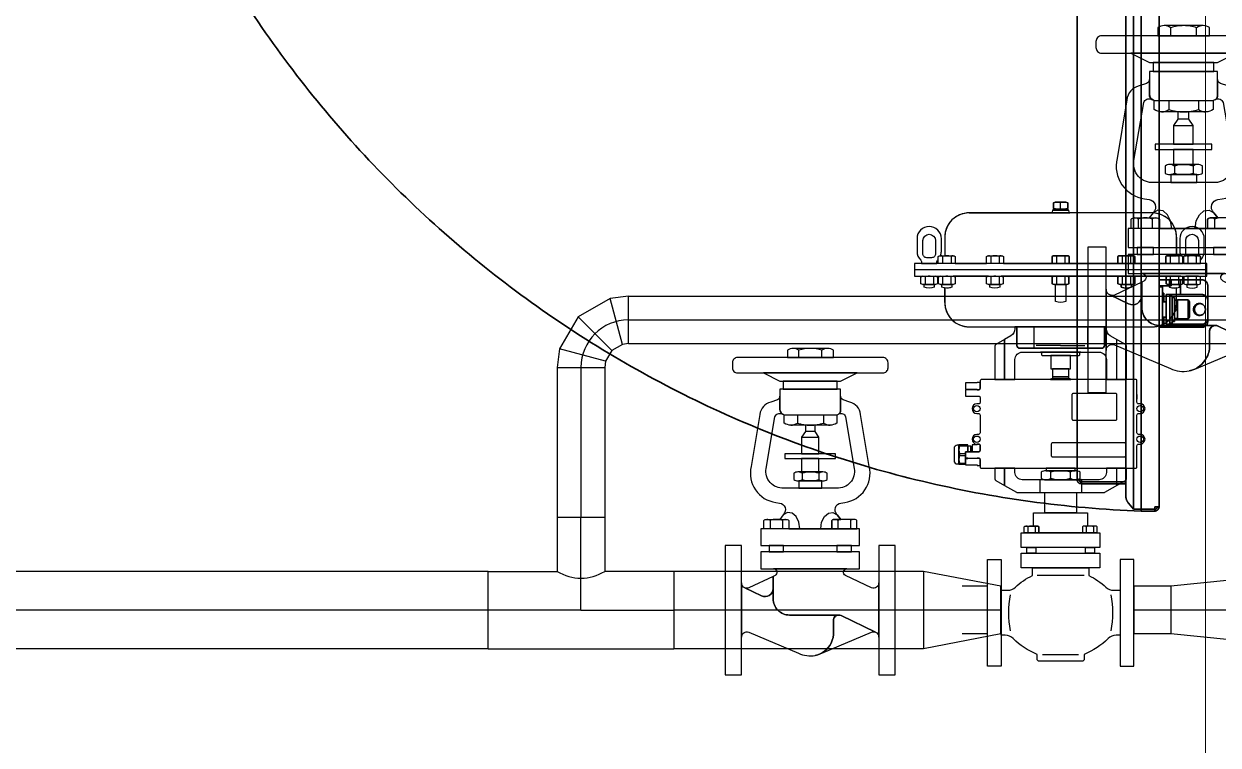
# Model space of a CAD drawing. Extents: x -681219 to -550379, y -242630 to -158199.
# Drawn here: x -581963 to -580958, y -226643 to -226037 of the extents above; entities that cross this region are included whole.
import ezdxf
from ezdxf.lldxf.tags import DXFTag

# ---------------------------------------------------------------- set-up
doc = ezdxf.new("R2010")
doc.units = 0
doc.header["$LTSCALE"] = 1000
doc.linetypes.add('P2', pattern=[23, 18, -1, 1, -1, 1, -1])
doc.layers.get('0').update_dxf_attribs({"linetype": 'CONTINUOUS'})
doc.layers.add('DOTE_油脂（黄）', color=7, linetype='CONTINUOUS')
doc.layers.add('PIPE-油脂（黄）', color=2, linetype='CONTINUOUS')
for name, color, linetype, lineweight in [('famsun', 7, 'CONTINUOUS', 0), ('双点划线', 2, 'P2', 35), ('轴网_轴线', 1, 'CENTER2', 0)]:
    doc.layers.add(name, color=color, linetype=linetype, lineweight=lineweight)
tags = doc.linetypes.add('CENTER2', pattern=[28.575, 19.05, -3.175, 3.175, -3.175]).pattern_tags.tags
tags[10:11] = [DXFTag(74, 4), DXFTag(75, 0), DXFTag(340, '0'), DXFTag(46, 0.0), DXFTag(50, 0.0), DXFTag(44, 0.0), DXFTag(45, 0.0)]
tags[8:9] = [DXFTag(74, 4), DXFTag(75, 0), DXFTag(340, '0'), DXFTag(46, 0.0), DXFTag(50, 0.0), DXFTag(44, 0.0), DXFTag(45, 0.0)]
tags[6:7] = [DXFTag(74, 4), DXFTag(75, 0), DXFTag(340, '0'), DXFTag(46, 0.0), DXFTag(50, 0.0), DXFTag(44, 0.0), DXFTag(45, 0.0)]
tags[4:5] = [DXFTag(74, 4), DXFTag(75, 0), DXFTag(340, '0'), DXFTag(46, 0.0), DXFTag(50, 0.0), DXFTag(44, 0.0), DXFTag(45, 0.0)]

# ---------------------------------------------------------------- blocks, each defined once
blk = doc.blocks.new('轴网8FA15DC97FB90233')
at = {"layer": '轴网_轴线'}
blk.add_line((25500, -1200), (25500, 23700), dxfattribs=at)
blk = doc.blocks.new('侧门')
at = {"layer": '双点划线', "ltscale": 0.05}
for p, q in [((0, 0), (0, 940.3)), ((51.6, 85.5), (53.1, 85.5)), ((51.6, 48), (51.6, 85.5)), ((55.1, 85.5), (53.1, 85.5)), ((53.1, 85.5), (53.1, 48)), ((53.1, 48), (53.1, 85.5)), ((55.1, 89), (913.1, 89)), ((55.1, 85.5), (55.1, 89)), ((913.1, 85.5), (913.1, 89)), ((915.1, 85.5), (913.1, 85.5)), ((916.6, 85.5), (915.1, 85.5)), ((915.1, 85.5), (915.1, 48)), ((915.1, 48), (915.1, 85.5)), ((916.6, 85.5), (916.6, 48)), ((53.1, 61.5), (53.1, 61.5)), ((915.1, 61.5), (915.1, 61.5)), ((35.3, 45.7), (30.1, 41.5)), ((938.1, 41.5), (30.1, 41.5)), ((30.1, 41.5), (30.1, 26)), ((926.6, 48), (41.6, 48)), ((932.9, 45.7), (938.1, 41.5)), ((938.1, 41.5), (938.1, 26)), ((28.6, 35), (30.1, 35)), ((28.6, 23.5), (28.6, 35)), ((30.1, 35), (30.1, 23.5)), ((938.1, 35), (30.1, 35)), ((938.1, 23.5), (938.1, 35)), ((939.6, 35), (938.1, 35)), ((939.6, 35), (939.6, 23.5)), ((28.6, 23.5), (30.1, 23.5)), ((30.1, 23.5), (30.1, 26)), ((30.1, 23.5), (32.1, 23.5)), ((32.1, 23.5), (32.1, 20)), ((936.1, 23.5), (936.1, 20)), ((936.1, 23.5), (938.1, 23.5)), ((938.1, 26), (938.1, 23.5)), ((939.6, 23.5), (938.1, 23.5)), ((-5, 14), (-7.8, 1.8)), ((-5, 20), (-2, 20)), ((-5, 14), (-5, 20)), ((-2, 14), (-5, 14)), ((16, 20), (-2, 20)), ((16, 14), (-2, 14)), ((16, 20), (19, 20)), ((19, 14), (16, 14)), ((23, 12.7), (18.6, 9.3)), ((19, 20), (19, 14)), ((19, 12.1), (19, 14)), ((53.5, 14), (26.7, 14)), ((936.1, 20), (32.1, 20)), ((58.6, 18.2), (54.9, 14.6)), ((61.4, 15.4), (57.8, 11.8)), ((113.7, 16), (62.8, 16)), ((71.7, 11), (76.1, 11)), ((75.1, 16), (75.1, 14.4)), ((75.1, 14.4), (87.1, 14.4)), ((76.1, 12.8), (86.1, 12.8)), ((76.1, 12.8), (76.1, 7.4)), ((76.4, 14.4), (76.4, 12.8)), ((79.7, 12.8), (81.3, 14.4)), ((82.5, 14.4), (80.9, 12.8)), ((85.7, 12.8), (85.7, 14.4)), ((86.1, 7.4), (86.1, 12.8)), ((86.1, 11), (125, 11)), ((87.1, 14.4), (87.1, 16)), ((116.2, 16), (113.7, 16)), ((116.2, 16), (149.5, 16)), ((135.1, 16), (135.1, 14.4)), ((135.1, 14.4), (147.1, 14.4)), ((136.1, 12.8), (146.1, 12.8)), ((136.1, 12.8), (136.1, 7.4)), ((136.4, 14.4), (136.4, 12.8)), ((139.7, 12.8), (141.3, 14.4)), ((142.5, 14.4), (140.9, 12.8)), ((145.7, 12.8), (145.7, 14.4)), ((146.1, 7.4), (146.1, 12.8)), ((147.1, 14.4), (147.1, 16)), ((155, 16), (149.5, 16)), ((155, 20), (155, 16)), ((745.1, 16.6), (745.1, 20)), ((745.1, 11.3), (745.1, 16.6)), ((750.1, 11.3), (745.1, 11.3)), ((745.1, 11.3), (745.1, 9.8)), ((750.1, 16.6), (750.1, 20)), ((750.1, 17), (751.1, 17)), ((750.1, 16.6), (750.1, 11.3)), ((750.1, 11.3), (750.1, 9.8)), ((751.1, 20), (751.1, 17)), ((751.1, 17), (756.1, 17)), ((756.1, 17), (780.1, 17)), ((757.3, 17), (756.5, 16.2)), ((763.6, 16.2), (756.5, 16.2)), ((756.5, 16.2), (756.5, 16)), ((763.6, 16), (756.5, 16)), ((757.6, 11), (757.6, 14)), ((757.6, 14), (762.6, 14)), ((757.6, 11), (757.6, 7.2)), ((762.6, 11), (757.6, 11)), ((758.6, 11), (758.6, 9)), ((777.6, 14), (762.6, 14)), ((777.6, 11), (762.6, 11)), ((763.6, 17), (763.6, 14)), ((776.6, 14), (776.6, 17)), ((783.7, 16.2), (776.6, 16.2)), ((783.7, 16), (776.6, 16)), ((777.6, 14), (782.6, 14)), ((782.6, 11), (777.6, 11)), ((780.1, 17), (785.1, 17)), ((781.6, 9), (781.6, 11)), ((782.6, 14), (782.6, 11)), ((782.6, 11), (782.6, 7.2)), ((783.7, 16.2), (782.9, 17)), ((783.7, 16), (783.7, 16.2)), ((785.1, 17), (785.1, 20)), ((785.1, 17), (785.1, 13.2)), ((785.1, 13.2), (785.1, 5.8)), ((-1.7, 3), (-3.5, 0)), ((-3.5, 0), (-1.7, -3)), ((1.7, 3), (-1.7, 3)), ((3.5, 0), (1.7, 3)), ((1.7, -3), (3.5, 0)), ((25.5, 9.6), (4.9, -6.3)), ((5.7, -5.6), (16.2, 5.1)), ((53.5, 10), (26.7, 10)), ((38.8, 6), (45.3, 6)), ((76.1, 7.4), (86.1, 7.4)), ((76.1, 7.4), (77.1, 6.8)), ((77.1, 6.8), (85.1, 6.8)), ((85.1, 6.8), (86.1, 7.4)), ((136.1, 7.4), (146.1, 7.4)), ((136.1, 7.4), (137.1, 6.8)), ((137.1, 6.8), (145.1, 6.8)), ((145.1, 6.8), (146.1, 7.4)), ((745.1, 9.8), (745.1, 5.8)), ((750.1, 9.8), (745.1, 9.8)), ((745.1, 5.8), (745.1, 2)), ((757.6, 2), (745.1, 2)), ((745.1, 2), (745.1, -4.8)), ((757.6, 7.2), (757.6, -16)), ((781.6, 9), (758.6, 9)), ((760.1, 9), (760.1, 7)), ((780.1, 7), (760.1, 7)), ((778.1, 4.4), (762.1, 4.4)), ((762.1, 4.4), (762.1, -4.6)), ((762.4, 7), (762.4, 4.4)), ((767.9, 4.4), (770.5, 7)), ((772.3, 7), (769.7, 4.4)), ((777.8, 4.4), (777.8, 7)), ((778.1, -4.6), (778.1, 4.4)), ((780.1, 7), (780.1, 9)), ((782.6, 7.2), (782.6, -16)), ((785.1, 2), (782.6, 2)), ((785.1, 5.8), (785.1, 2)), ((785.1, 2), (785.1, -4.8)), ((-1.7, -3), (1.7, -3)), ((745.1, -16), (745.1, -4.8)), ((778.1, -4.6), (762.1, -4.6)), ((762.1, -4.6), (763.8, -5.6)), ((776.4, -5.6), (763.8, -5.6)), ((776.4, -5.6), (778.1, -4.6)), ((785.1, -4.8), (785.1, -16)), ((762.6, -21), (750.1, -21)), ((777.6, -21), (762.6, -21)), ((780.1, -21), (777.6, -21))]:
    blk.add_line(p, q, dxfattribs=at)
for centre, radius in [((0, 0), 6.5), ((0, 0), 5.11), ((770.1, -14), 5)]:
    blk.add_circle(centre, radius, dxfattribs=at)
for centre, radius, start, end in [((0, 0), 940.3, 2.1333, 90), ((55.1, 85.5), 3.5, 90, 180), ((55.1, 85.5), 2, 90, 180), ((913.1, 85.5), 3.5, 0, 90), ((913.1, 85.5), 2, 0, 90), ((41.6, 38), 10, 90, 129.3659), ((926.6, 38), 10, 50.6341, 90), ((32.1, 23.5), 3.5, 180, 270), ((33.1, 26), 3, 180, 182.0923), ((32.1, 23.5), 2, 180, 270), ((33.1, 26), 3, 236.4427, 250.5288), ((935.1, 26), 3, 289.4712, 303.5573), ((936.1, 23.5), 2, 270, 0), ((936.1, 23.5), 3.5, 270, 0), ((935.1, 26), 3, 357.9077, 0), ((9, 12.1), 10, 315.6673, 0), ((26.7, 8), 6, 90, 127.7269), ((53.5, 16), 2, 270, 315), ((53.5, 16), 6, 270, 315), ((62.8, 14), 6, 90, 135), ((62.8, 14), 2, 90, 135), ((63.3, 15.5), 0.5, 28.2737, 90), ((71.7, 20), 9, 208.2737, 270), ((125, 20), 9, 270, 331.7263), ((133.3, 15.5), 0.5, 90, 151.7263), ((0, 0), 8, 167.0968, 315.6673), ((26.7, 8), 2, 90, 127.7269), ((31, 9.5), 0.5, 35.3765, 90), ((38.8, 15), 9, 215.3765, 270), ((45.3, 15), 9, 270, 324.6235), ((53, 9.5), 0.5, 90, 144.6235), ((770.1, -14.8), 5, 4.5886, 175.4114), ((750.1, -16), 5, 180, 270), ((762.6, -16), 5, 180, 270), ((777.6, -16), 5, 270, 0), ((780.1, -16), 5, 270, 0)]:
    blk.add_arc(centre, radius, start, end, dxfattribs=at)
blk = doc.blocks.new('BSA1L')
at = {"color": 4}
for p, q in [((54.215379, 185.599538), (54.215358, 190.866514)), ((71.09388, 185.599538), (71.09388, 190.866514)), ((53.026763, 143.408363), (53.02674, 137.399566)), ((72.282498, 143.408363), (72.282498, 137.399566)), ((56.074416, 127.074309), (68.925583, 127.074309)), ((66.099799, 131.20133), (58.900201, 131.20133)), ((56.551251, 100.49373), (56.551234, 95.87403)), ((68.758004, 100.49373), (68.758004, 95.87403)), ((32.92306, 65.872712), (32.92306, 59.762096)), ((42.120523, 65.872712), (42.120536, 59.762096)), ((82.879476, 65.872712), (82.879463, 59.762096)), ((92.07694, 65.872712), (92.07694, 59.762096))]:
    blk.add_line(p, q, dxfattribs=at)
for points in [[(45.745776, 185.569513), (79.563462, 185.599538), (79.563462, 190.911126, 0.151687), (75.321745, 192.203806), (62.654619, 192.203806), (49.987493, 192.203806, 0.151687), (45.745776, 190.911126)], [(119.73171, 181.785914, 0.414214), (115.933099, 185.584525), (9.066901, 185.584525, 0.414214), (5.26829, 181.785914), (5.26829, 178.042425, 0.414214), (9.066901, 174.243814), (62.5, 174.243814), (115.933099, 174.243814, 0.414214), (119.73171, 178.042425)], [(105.928125, 105.421149), (99.542192, 143.747083, 0.310322), (91.567632, 152.873054), (86.654278, 154.431481, -0.252716), (84.795625, 157.06318), (84.795625, 146.732148, -0.236339), (83.463376, 144.071071, -0.476894), (88.41312, 142.018735), (94.885762, 104.042078, -0.48938), (81.964371, 89.685191), (62.5, 89.685191), (43.035628, 89.685191, -0.48938), (30.114237, 104.042078), (36.58688, 142.018735, -0.476894), (41.536623, 144.071071), (42.896316, 143.580445, -0.323196), (40.204374, 147.521136), (40.204374, 157.06318, -0.252716), (38.345721, 154.431481), (33.432367, 152.873054, 0.310322), (25.457808, 143.747083), (19.071875, 105.421149, 0.440151), (37.124647, 79.035245), (39.997969, 78.598758, -0.614929), (42.823737, 70.241395), (42.582242, 70.034806), (40.105041, 66.601431), (44.424393, 66.601431, -0.151687), (46.735798, 65.897021), (46.735798, 59.737786), (62.5, 59.737786), (78.264201, 59.737786), (78.264201, 65.897021, -0.151687), (80.575606, 66.601431), (84.894959, 66.601431), (82.417757, 70.034806), (82.176262, 70.241395, -0.614929), (85.00203, 78.598758), (87.875353, 79.035245, 0.440151)], [(84.795625, 157.06318, -0.059994), (84.795625, 157.873976), (84.795625, 162.289753), (40.204374, 162.289753), (40.204374, 157.873976, -0.059994), (40.204374, 157.06318), (40.204374, 147.521136, 0.368201), (43.528159, 143.408363), (81.471841, 143.408363, 0.414214), (84.795625, 146.732148)], [(43.364269, 143.442617), (81.944969, 143.408363), (81.944969, 137.348671, -0.151687), (77.105831, 135.873925), (62.654619, 135.873925), (48.203407, 135.873925, -0.151687), (43.364269, 137.348671)], [(62.654619, 101.460877), (53.493586, 101.460877, 0.151687), (50.425919, 100.525993), (50.425919, 95.841766, 0.151687), (53.493586, 94.906883), (62.654619, 94.906883), (71.815652, 94.906883, 0.151687), (74.883319, 95.841766), (74.883319, 100.525993, 0.151687), (71.815652, 101.460877)], [(46.735798, 59.737786), (28.307798, 59.737786), (28.307798, 65.897021, -0.151687), (30.619203, 66.601431), (37.521798, 66.601431), (44.424393, 66.601431, -0.151687), (46.735798, 65.897021)], [(78.264201, 59.737786), (96.692201, 59.737786), (96.692201, 65.897021, 0.151687), (94.380796, 66.601431), (87.478201, 66.601431), (80.575606, 66.601431, 0.151687), (78.264201, 65.897021)], [(35.219606, 24.671562), (17.39309, 16.222521, -0.188965), (14.474356, 16.274468), (26.614703, 10.423555, 0.552777), (35.219606, 15.828597)], [(113.000004, 19.972092, -0.522686), (107.606909, 16.222521), (88.390312, 25.330404, -0.756375), (89.461035, 30.377576), (35.538964, 30.377576, -0.756374), (36.60969, 25.330405), (35.219606, 24.671562), (35.219606, 8.304717, 0.414214), (47.219606, -3.695283), (83.507591, -3.695283, -0.114393), (85.267565, -4.103279), (110.50267, -16.265073, -0.305418), (113.000004, -19.972092), (113.000004, 0)], [(79.507591, -7.695283, -0.414214), (83.507591, -3.695283), (47.219606, -3.695283, -0.414214), (35.219606, 8.304717), (35.219606, 15.828597, -0.552777), (26.614703, 10.423555), (14.474356, 16.274468, -0.303723), (11.999995, 19.972092), (11.999995, 0), (11.999995, -19.972092, -0.522686), (17.39309, -16.222521), (53.934214, -31.732036, 0.158217), (66.18024, -33.317683, 0.23204), (77.871512, -24.265637, 0.137413), (79.507591, -15.822343)], [(85.220748, -4.080716, 0.550659), (79.507591, -7.695283), (79.507591, -15.822343, -0.137413), (77.871512, -24.265637, -0.23204), (66.18024, -33.317683, 0.064472), (71.065785, -31.732036), (107.606909, -16.222521, -0.187358), (110.50267, -16.265073)]]:
    blk.add_lwpolyline(points, format="xyb", close=True, dxfattribs=at)
for points in [[(96.912516, 174.243814), (62.5, 174.243814), (28.087483, 174.243814), (40.204374, 168.178291), (84.795625, 168.178291)], [(82.297331, 168.178291), (42.702669, 168.178291), (42.702669, 162.289753), (62.5, 162.289753), (82.297331, 162.289753)], [(68.925583, 127.074309), (66.099799, 131.20133), (66.099799, 135.873925), (58.900201, 135.873925), (58.900201, 131.20133), (56.074416, 127.074309), (56.074416, 114.852858), (62.5, 114.852858), (68.925583, 114.852858)], [(81.056809, 114.852858), (62.5, 114.852858), (56.074416, 114.852858), (43.94319, 114.852858), (43.94319, 111.343443), (62.5, 111.343443), (69.325381, 111.343443), (81.056809, 111.343443)], [(68.925583, 111.343443), (56.074416, 111.343443), (56.074416, 101.460877), (68.925583, 101.460877)], [(71.146781, 94.906883), (54.162457, 94.906883), (54.162457, 89.685191), (62.5, 89.685191), (71.146781, 89.685191)], [(98.734061, 59.737786), (62.5, 59.737786), (26.265939, 59.737786), (26.265939, 47.364933), (98.734061, 47.364933)], [(11.999995, 0), (11.999995, 19.972092), (11.999995, 47.5), (0, 47.5), (0, 0), (0, -47.5), (11.999995, -47.5)], [(42.828178, 47.364933), (32.21537, 47.364933), (32.21537, 42.750429), (42.828178, 42.750429)], [(92.784629, 47.364933), (82.171822, 47.364933), (82.171822, 42.750429), (92.784629, 42.750429)], [(125, 47.5), (113.000004, 47.5), (113.000004, 0), (113.000004, -47.5), (125, -47.5), (125, 0)], [(98.734061, 42.750429), (62.5, 42.750429), (26.265939, 42.750429), (26.265939, 30.377576), (98.734061, 30.377576)]]:
    blk.add_lwpolyline(points, close=True, dxfattribs=at)
at = {"color": 4, "flags": 128}
blk.add_lwpolyline([(54.828787, 59.737786), (54.118687, 64.656958), (52.113078, 68.712348), (49.164135, 71.19185), (45.789677, 71.660075), (42.582242, 70.034806), (40.105041, 66.601431)], dxfattribs=at)
at = {"color": 4, "extrusion": (0, 0, -1), "flags": 128}
blk.add_lwpolyline([(-70.171213, 59.737786), (-70.881312, 64.656958), (-72.886921, 68.712348), (-75.835865, 71.19185), (-79.210322, 71.660075), (-82.417757, 70.034806), (-84.894959, 66.601431)], dxfattribs=at)
at = {"color": 4}
for centre, radius, start, end in [((49.948113, 184.727434), 7.476476, 55.197024, 89.698211), ((62.654619, 164.906291), 27.297515, 90, 108.008529), ((62.654619, 164.906291), 27.297515, 71.991471, 90), ((75.361125, 184.727434), 7.476476, 90.301789, 124.802976), ((48.15848, 144.403298), 8.529491, 270.301789, 304.802976), ((62.654619, 167.016127), 31.142202, 251.991471, 270), ((62.654619, 167.016127), 31.142202, 270, 288.008529), ((77.150758, 144.403298), 8.529491, 235.197024, 269.698211), ((53.465105, 96.053865), 5.407086, 55.197024, 89.698211), ((53.465105, 100.313894), 5.407086, 270.301789, 304.802976), ((62.654619, 81.718951), 19.741925, 90, 108.008529), ((62.654619, 114.648808), 19.741925, 251.991471, 270), ((62.654619, 81.718951), 19.741925, 71.991471, 90), ((62.654619, 114.648808), 19.741925, 270, 288.008529), ((71.844133, 96.053865), 5.407086, 90.301789, 124.802976), ((71.844133, 100.313894), 5.407086, 235.197024, 269.698211), ((30.597744, 62.527392), 4.074096, 55.197024, 89.698211), ((37.521798, 51.726416), 14.875015, 90, 108.008529), ((37.521798, 51.726416), 14.875015, 71.991471, 90), ((44.445852, 62.527392), 4.074096, 90.301789, 124.802976), ((80.554147, 62.527392), 4.074096, 55.197024, 89.698211), ((87.478201, 51.726416), 14.875015, 90, 108.008529), ((94.402255, 62.527392), 4.074096, 90.301789, 124.802976)]:
    blk.add_arc(centre, radius, start, end, dxfattribs=at)
blk = doc.blocks.new('KE332R')
at = {"color": 4}
for p, q in [((-94.3, 76.5), (-94.3, 71)), ((-87.7, 76.5), (-87.7, 71)), ((-42.3, 76.5), (-42.3, 71)), ((-35.7, 76.5), (-35.7, 71)), ((-97.6, 71), (-84.4, 71)), ((-32.4, 71), (-45.6, 71)), ((-44, 33), (-86, 33)), ((-81, -37), (-49, -37))]:
    blk.add_line(p, q, dxfattribs=at)
for points in [[(-79, 107), (-65, 107), (-51, 107), (-51, 89), (-79, 89)], [(-100, 71), (-30, 71), (-30, 58), (-100, 58)], [(-95, 58), (-87, 58), (-87, 53), (-95, 53)], [(-42.8, 58), (-34.8, 58), (-34.8, 53), (-42.8, 53)], [(-130, 0), (-130, 47.5), (-118, 47.5), (-118, -47.5), (-130, -47.5)], [(-100, 53), (-30, 53), (-30, 40), (-100, 40)], [(0, 0), (0, 47.5), (-12, 47.5), (-12, -47.5), (0, -47.5)]]:
    blk.add_lwpolyline(points, close=True, dxfattribs=at)
for points in [[(-86.1, 77), (-89, 77), (-89, 89), (-41, 89), (-41, 77), (-43.9, 77, 0.151687), (-45.6, 76.5), (-45.6, 71), (-84.4, 71), (-84.4, 76.5, 0.151687)], [(-97.6, 71), (-97.6, 76.5, -0.151687), (-95.9, 77), (-86.1, 77, -0.151687), (-84.4, 76.5), (-84.4, 71)], [(-32.4, 71), (-32.4, 76.5, 0.151687), (-34.1, 77), (-43.9, 77, 0.151687), (-45.6, 76.5), (-45.6, 71)], [(-114.3, -20), (-118, -20), (-118, 20), (-112.2, 20, 0.203187), (-105.3, 22.7, -0.084196), (-90, 33), (-90, 40), (-40, 40), (-40, 33, -0.084195), (-24.7, 22.7, 0.20319), (-17.8, 20), (-12, 20), (-12, -20), (-15.7, -20, 0.178405), (-22.7, -22.9, -0.10258), (-44, -37), (-44, -41.2, -0.414214), (-46, -43.2), (-84, -43.2, -0.414214), (-86, -41.2), (-86, -37, -0.10258), (-107.3, -22.9, 0.178405)]]:
    blk.add_lwpolyline(points, format="xyb", close=True, dxfattribs=at)
for centre, radius, start, end in [((-95.9, 74.1), 2.91, 55.197, 89.6982), ((-91, 66.4), 10.6, 71.9915, 108.0085), ((-86.1, 74.1), 2.91, 90.3018, 124.803), ((-43.9, 74.1), 2.91, 55.197, 89.6982), ((-39, 66.4), 10.6, 71.9915, 108.0085), ((-34.1, 74.1), 2.91, 90.3018, 124.803), ((-29.3, 0), 82.2, 168.7717, 191.2283), ((-100.7, 0), 82.2, 348.7717, 11.2283)]:
    blk.add_arc(centre, radius, start, end, dxfattribs=at)
blk = doc.blocks.new('nut1')
blk.add_line((0, 0.5), (0, 6))
blk.add_lwpolyline([(6.6, 6, 0.076008), (3.3, 6.5), (0, 6.5), (-3.3, 6.5, 0.076008), (-6.6, 6), (-6.6, 0.5, 0.076008), (-3.3, 0), (0, 0), (3.3, 0, 0.076008), (6.6, 0.5)], format="xyb", close=True)
for centre, start, end in [((-3.3, -4.5), 72.6136, 90), ((-3.3, 11), 270, 287.3864), ((3.3, -4.5), 90, 107.3864), ((3.3, 11), 252.6136, 270)]:
    blk.add_arc(centre, 11, start, end)
blk = doc.blocks.new('12345')
at = {"color": 4}
for p, q in [((-506666.66, -225456.86), (-506666.66, -225453.84)), ((-506713.56, -225459.05), (-506666.66, -225459.05)), ((-506619.75, -225459.05), (-506666.66, -225459.05)), ((-506726.03, -225471.52), (-506726.03, -225481)), ((-506607.28, -225471.52), (-506607.28, -225481)), ((-506730.02, -225485), (-506738.01, -225485)), ((-506727.17, -225481.35), (-506727.17, -225485)), ((-506722.81, -225481.35), (-506722.81, -225485)), ((-506702.51, -225481.35), (-506702.51, -225485)), ((-506698.16, -225481.35), (-506698.16, -225485)), ((-506668.83, -225481.35), (-506668.83, -225485)), ((-506668.83, -225481.35), (-506668.83, -225485)), ((-506664.48, -225481.35), (-506664.48, -225485)), ((-506664.48, -225481.35), (-506664.48, -225485)), ((-506635.15, -225481.35), (-506635.15, -225485)), ((-506630.8, -225481.35), (-506630.8, -225485)), ((-506610.5, -225481.35), (-506610.5, -225485)), ((-506606.14, -225481.35), (-506606.14, -225485)), ((-506601.47, -225481.35), (-506601.47, -225485)), ((-506597.12, -225481.35), (-506597.12, -225485)), ((-506591.81, -225488.24), (-506741.5, -225488.24)), ((-506736.15, -225491.81), (-506736.15, -225495.4)), ((-506731.88, -225491.81), (-506731.88, -225495.4)), ((-506727.12, -225491.81), (-506727.12, -225495.4)), ((-506726.03, -225504.95), (-506726.03, -225497.53)), ((-506722.86, -225491.81), (-506722.86, -225495.4)), ((-506702.47, -225491.81), (-506702.47, -225495.4)), ((-506698.2, -225491.81), (-506698.2, -225495.4)), ((-506668.79, -225491.81), (-506668.79, -225495.4)), ((-506668.79, -225491.81), (-506668.79, -225495.4)), ((-506664.52, -225491.81), (-506664.52, -225495.4)), ((-506664.52, -225491.81), (-506664.52, -225495.4)), ((-506635.11, -225491.81), (-506635.11, -225495.4)), ((-506630.84, -225491.81), (-506630.84, -225495.4)), ((-506610.45, -225491.81), (-506610.45, -225495.4)), ((-506607.28, -225504.95), (-506607.28, -225497.53)), ((-506606.19, -225491.81), (-506606.19, -225495.4)), ((-506601.43, -225491.81), (-506601.43, -225495.4)), ((-506597.16, -225491.81), (-506597.16, -225495.4)), ((-506680.38, -225517.43), (-506680.38, -225528.41)), ((-506652.93, -225517.43), (-506652.93, -225528.41)), ((-506695.35, -225523.84), (-506695.35, -225544.48)), ((-506666.66, -225526.91), (-506679.13, -225526.91)), ((-506666.66, -225526.91), (-506654.18, -225526.91)), ((-506637.97, -225523.84), (-506637.97, -225544.48)), ((-506670.9, -225542.88), (-506662.41, -225542.88)), ((-506669.29, -225544.29), (-506669.29, -225544.48)), ((-506664.02, -225544.29), (-506664.02, -225544.48)), ((-506718.49, -225577.88), (-506718.49, -225578.35)), ((-506718.49, -225578.35), (-506714.25, -225578.35)), ((-506718.49, -225582.36), (-506715.37, -225582.36)), ((-506718.49, -225582.36), (-506718.49, -225583.3)), ((-506718.49, -225583.3), (-506715.37, -225583.3)), ((-506718.49, -225587.31), (-506715.37, -225587.31)), ((-506718.49, -225587.31), (-506718.49, -225587.78)), ((-506695.35, -225589.84), (-506700.34, -225589.84)), ((-506695.35, -225589.84), (-506695.35, -225598.69)), ((-506671.66, -225594.97), (-506671.66, -225591.94)), ((-506661.65, -225594.97), (-506661.65, -225591.94)), ((-506637.97, -225589.84), (-506637.97, -225598.69)), ((-506677.38, -225595.77), (-506677.38, -225602.25)), ((-506655.93, -225595.77), (-506655.93, -225602.25))]:
    blk.add_line(p, q, dxfattribs=at)
for points in [[(-506670.26, -225453.84, -0.076008), (-506668.46, -225453.56), (-506666.66, -225453.56), (-506664.85, -225453.56, -0.076008), (-506663.05, -225453.84), (-506663.05, -225456.86, -0.076008), (-506664.85, -225457.14), (-506666.66, -225457.14), (-506668.46, -225457.14, -0.076008), (-506670.26, -225456.86)], [(-506619.75, -225459.05), (-506666.66, -225459.05), (-506713.56, -225459.05, 0.414214), (-506726.03, -225471.52), (-506726.03, -225481), (-506724.99, -225481), (-506721.72, -225481, -0.151687), (-506720.63, -225481.34), (-506720.63, -225485), (-506704.7, -225485), (-506704.7, -225481.34, -0.151687), (-506703.6, -225481), (-506700.34, -225481), (-506697.07, -225481, -0.151687), (-506695.97, -225481.34), (-506695.97, -225485), (-506671.02, -225485), (-506671.02, -225481.34, -0.151687), (-506669.92, -225481), (-506666.66, -225481), (-506663.39, -225481, -0.151687), (-506662.29, -225481.34), (-506662.29, -225485), (-506637.34, -225485), (-506637.34, -225481.34, -0.151687), (-506636.24, -225481), (-506632.98, -225481), (-506629.71, -225481, -0.151687), (-506628.62, -225481.34), (-506628.62, -225485), (-506612.68, -225485), (-506612.68, -225481.34, -0.151687), (-506611.59, -225481), (-506608.32, -225481), (-506607.28, -225481), (-506607.28, -225471.52, 0.414214)], [(-506662.41, -225457.64), (-506666.66, -225457.64), (-506670.9, -225457.64), (-506670.98, -225458.68, -0.390902), (-506671.38, -225459.05), (-506666.66, -225459.05), (-506661.93, -225459.05, -0.390902), (-506662.33, -225458.68)], [(-506727.78, -225472.27, 1), (-506740.25, -225472.27), (-506740.25, -225478.76, 0.205258), (-506738.32, -225483.28, -0.205258), (-506738.01, -225484), (-506738.01, -225485), (-506730.02, -225485), (-506730.02, -225484, -0.205258), (-506729.71, -225483.28, 0.020913), (-506729.35, -225482.9), (-506729.35, -225481.34, -0.151687), (-506728.26, -225481), (-506728.2, -225481, 0.092229), (-506727.78, -225478.76)], [(-506593.06, -225472.27, 1), (-506605.53, -225472.27), (-506605.53, -225478.76, 0.092229), (-506605.12, -225481), (-506605.05, -225481, -0.151687), (-506603.96, -225481.34), (-506603.96, -225482.9, 0.017601), (-506603.66, -225483.22), (-506603.66, -225481.34, -0.151687), (-506602.56, -225481), (-506602.27, -225481, -0.131315), (-506602.54, -225480.01), (-506602.54, -225473.27, -1), (-506596.05, -225473.27), (-506596.05, -225480.01, -0.131315), (-506596.32, -225481), (-506596.03, -225481, -0.151687), (-506594.94, -225481.34), (-506594.94, -225483.22, 0.20181), (-506593.06, -225478.76)], [(-506737.26, -225473.27, -1), (-506730.77, -225473.27), (-506730.77, -225480.01, -0.414214), (-506732.77, -225482), (-506735.26, -225482, -0.414214), (-506737.26, -225480.01)], [(-506720.63, -225485), (-506724.99, -225485), (-506729.35, -225485), (-506729.35, -225481.34, -0.151687), (-506728.26, -225481), (-506724.99, -225481), (-506721.72, -225481, -0.151687), (-506720.63, -225481.34)], [(-506695.97, -225485), (-506700.34, -225485), (-506704.7, -225485), (-506704.7, -225481.34, -0.151687), (-506703.6, -225481), (-506700.34, -225481), (-506697.07, -225481, -0.151687), (-506695.97, -225481.34)], [(-506671.02, -225485), (-506666.66, -225485), (-506662.29, -225485), (-506662.29, -225481.34, 0.151687), (-506663.39, -225481), (-506666.66, -225481), (-506669.92, -225481, 0.151687), (-506671.02, -225481.34)], [(-506662.29, -225485), (-506666.66, -225485), (-506671.02, -225485), (-506671.02, -225481.34, -0.151687), (-506669.92, -225481), (-506666.66, -225481), (-506663.39, -225481, -0.151687), (-506662.29, -225481.34)], [(-506637.34, -225485), (-506632.98, -225485), (-506628.62, -225485), (-506628.62, -225481.34, 0.151687), (-506629.71, -225481), (-506632.98, -225481), (-506636.24, -225481, 0.151687), (-506637.34, -225481.34)], [(-506603.96, -225485), (-506603.96, -225481.34, 0.151687), (-506605.05, -225481), (-506608.32, -225481), (-506611.59, -225481, 0.151687), (-506612.68, -225481.34), (-506612.68, -225485), (-506608.32, -225485)], [(-506602.56, -225481, 0.151687), (-506603.66, -225481.34), (-506603.66, -225485), (-506599.3, -225485), (-506594.94, -225485), (-506594.94, -225481.34, 0.151687), (-506596.03, -225481), (-506599.3, -225481)], [(-506729.73, -225491.81), (-506729.73, -225495.4, -0.151687), (-506730.81, -225495.73), (-506734.02, -225495.73), (-506737.22, -225495.73, -0.151687), (-506738.3, -225495.4), (-506738.3, -225491.81, -0.151687), (-506737.22, -225491.48), (-506734.02, -225491.48), (-506730.81, -225491.48, -0.151687)], [(-506736.62, -225497.03), (-506736.62, -225495.73), (-506731.41, -225495.73), (-506731.41, -225497.03, -0.22307)], [(-506720.71, -225491.81), (-506720.71, -225495.4, -0.151687), (-506721.78, -225495.73), (-506724.99, -225495.73), (-506728.2, -225495.73, -0.151687), (-506729.27, -225495.4), (-506729.27, -225491.81, -0.151687), (-506728.2, -225491.48), (-506724.99, -225491.48), (-506721.78, -225491.48, -0.151687)], [(-506727.6, -225497.03), (-506727.6, -225495.73), (-506722.39, -225495.73), (-506722.39, -225497.03, -0.22307)], [(-506607.28, -225504.95), (-506607.28, -225497.53, -0.153591), (-506610.93, -225497.03), (-506610.93, -225495.73), (-506611.53, -225495.73, -0.151687), (-506612.6, -225495.4), (-506612.6, -225491.81, -0.148994), (-506611.55, -225491.48), (-506629.75, -225491.48, -0.148994), (-506628.7, -225491.81), (-506628.7, -225495.4, -0.151687), (-506629.77, -225495.73), (-506630.37, -225495.73), (-506630.37, -225497.03, -0.22307), (-506635.58, -225497.03), (-506635.58, -225495.73), (-506636.18, -225495.73, -0.151687), (-506637.26, -225495.4), (-506637.26, -225491.81, -0.148994), (-506636.2, -225491.48), (-506663.43, -225491.48, -0.148994), (-506662.38, -225491.81), (-506662.38, -225495.4, -0.151687), (-506663.45, -225495.73), (-506664.05, -225495.73), (-506664.05, -225504.37, -0.22307), (-506669.26, -225504.37), (-506669.26, -225495.73), (-506669.86, -225495.73, -0.151687), (-506670.94, -225495.4), (-506670.94, -225491.81, -0.148994), (-506669.88, -225491.48), (-506697.11, -225491.48, -0.148994), (-506696.06, -225491.81), (-506696.06, -225495.4, -0.151687), (-506697.13, -225495.73), (-506697.73, -225495.73), (-506697.73, -225497.03, -0.22307), (-506702.94, -225497.03), (-506702.94, -225495.73), (-506703.54, -225495.73, -0.151687), (-506704.62, -225495.4), (-506704.62, -225491.81, -0.148994), (-506703.56, -225491.48), (-506721.76, -225491.48, -0.148994), (-506720.71, -225491.81), (-506720.71, -225495.4, -0.151687), (-506721.78, -225495.73), (-506722.39, -225495.73), (-506722.39, -225497.03, -0.153591), (-506726.03, -225497.53), (-506726.03, -225504.95, 0.414214), (-506713.56, -225517.43), (-506619.75, -225517.43, 0.414214)], [(-506696.06, -225491.81), (-506696.06, -225495.4, -0.151687), (-506697.13, -225495.73), (-506700.34, -225495.73), (-506703.54, -225495.73, -0.151687), (-506704.62, -225495.4), (-506704.62, -225491.81, -0.151687), (-506703.54, -225491.48), (-506700.34, -225491.48), (-506697.13, -225491.48, -0.151687)], [(-506702.94, -225497.03), (-506702.94, -225495.73), (-506697.73, -225495.73), (-506697.73, -225497.03, -0.22307)], [(-506670.94, -225491.81), (-506670.94, -225495.4, 0.151687), (-506669.86, -225495.73), (-506666.66, -225495.73), (-506663.45, -225495.73, 0.151687), (-506662.38, -225495.4), (-506662.38, -225491.81, 0.151687), (-506663.45, -225491.48), (-506666.66, -225491.48), (-506669.86, -225491.48, 0.151687)], [(-506662.38, -225491.81), (-506662.38, -225495.4, -0.151687), (-506663.45, -225495.73), (-506666.66, -225495.73), (-506669.86, -225495.73, -0.151687), (-506670.94, -225495.4), (-506670.94, -225491.81, -0.151687), (-506669.86, -225491.48), (-506666.66, -225491.48), (-506663.45, -225491.48, -0.151687)], [(-506664.05, -225495.73), (-506664.05, -225504.37, -0.22307), (-506669.26, -225504.37), (-506669.26, -225495.73), (-506664.05, -225495.73), (-506664.05, -225504.37, -0.22307), (-506669.26, -225504.37), (-506669.26, -225495.73)], [(-506637.26, -225491.81), (-506637.26, -225495.4, 0.151687), (-506636.18, -225495.73), (-506632.98, -225495.73), (-506629.77, -225495.73, 0.151687), (-506628.7, -225495.4), (-506628.7, -225491.81, 0.151687), (-506629.77, -225491.48), (-506632.98, -225491.48), (-506636.18, -225491.48, 0.151687)], [(-506630.37, -225497.03), (-506630.37, -225495.73), (-506635.58, -225495.73), (-506635.58, -225497.03, 0.22307)], [(-506612.6, -225491.81), (-506612.6, -225495.4, 0.151687), (-506611.53, -225495.73), (-506608.32, -225495.73), (-506605.11, -225495.73, 0.151687), (-506604.04, -225495.4), (-506604.04, -225491.81, 0.151687), (-506605.11, -225491.48), (-506608.32, -225491.48), (-506611.53, -225491.48, 0.151687)], [(-506605.72, -225497.03), (-506605.72, -225495.73), (-506610.93, -225495.73), (-506610.93, -225497.03, 0.22307)], [(-506603.58, -225491.81), (-506603.58, -225495.4, 0.151687), (-506602.5, -225495.73), (-506599.3, -225495.73), (-506596.09, -225495.73, 0.151687), (-506595.02, -225495.4), (-506595.02, -225491.81, 0.151687), (-506596.09, -225491.48), (-506599.3, -225491.48), (-506602.5, -225491.48, 0.151687)], [(-506596.69, -225497.03), (-506596.69, -225495.73), (-506601.9, -225495.73), (-506601.9, -225497.03, 0.22307)], [(-506632.98, -225544.48), (-506632.98, -225527.3, 0.267815), (-506633.47, -225526.44), (-506641.21, -225521.97, -0.267815), (-506643.2, -225518.51), (-506643.2, -225517.43), (-506644.2, -225517.43), (-506644.2, -225526.91, -0.414214), (-506645.7, -225528.41), (-506666.66, -225528.41), (-506687.61, -225528.41, -0.414214), (-506689.11, -225526.91), (-506689.11, -225517.43), (-506690.11, -225517.43), (-506690.11, -225518.51, -0.267815), (-506692.1, -225521.97), (-506695.35, -225523.84), (-506695.35, -225544.48), (-506690.11, -225544.48), (-506690.11, -225534.14, -0.414214), (-506686.36, -225530.4), (-506646.95, -225530.4, -0.414214), (-506643.2, -225534.14), (-506643.2, -225544.48)], [(-506644.2, -225517.43), (-506666.66, -225517.43), (-506689.11, -225517.43), (-506689.11, -225526.91, 0.414214), (-506687.61, -225528.41), (-506666.66, -225528.41), (-506645.7, -225528.41, 0.414214), (-506644.2, -225526.91)], [(-506695.35, -225544.48), (-506695.35, -225523.84), (-506699.84, -225526.44, 0.267815), (-506700.34, -225527.3), (-506700.34, -225544.48)], [(-506656.8, -225530.9, -0.414214), (-506656.3, -225530.4), (-506666.66, -225530.4), (-506677.01, -225530.4, -0.414214), (-506676.51, -225530.9), (-506676.51, -225531.65, 0.414214), (-506676.01, -225532.15), (-506666.66, -225532.15), (-506657.3, -225532.15, 0.414214), (-506656.8, -225531.65)], [(-506662.41, -225538.88), (-506666.66, -225538.88), (-506670.9, -225538.88), (-506670.9, -225543.87), (-506670.63, -225543.87, -0.002634), (-506670.61, -225543.87), (-506666.66, -225543.87), (-506662.7, -225543.87, -0.002634), (-506662.68, -225543.87), (-506662.41, -225543.87)], [(-506675.98, -225544.48), (-506707.33, -225544.48, 0.414214), (-506707.94, -225545.1), (-506707.94, -225549.02, -0.414214), (-506708.56, -225549.64), (-506715.37, -225549.64), (-506715.37, -225552.94), (-506714.13, -225552.94), (-506712.48, -225552.94), (-506708.56, -225552.94, -0.414214), (-506707.94, -225553.55), (-506707.94, -225556.24, -0.414214), (-506708.56, -225556.85), (-506709.38, -225556.85), (-506709.59, -225556.85, 1), (-506709.59, -225561.8), (-506708.77, -225561.8, -0.415484), (-506707.94, -225562.63), (-506707.94, -225571.7, -0.415843), (-506708.77, -225572.52), (-506709.59, -225572.52, 1), (-506709.59, -225577.47), (-506709.38, -225577.47), (-506708.56, -225577.47, -0.414214), (-506707.94, -225578.09), (-506707.94, -225580.77, -0.414214), (-506708.56, -225581.39), (-506712.48, -225581.39), (-506714.13, -225581.39), (-506715.37, -225581.39), (-506715.37, -225584.69), (-506708.56, -225584.69, -0.414214), (-506707.94, -225585.31), (-506707.94, -225589.22, 0.414214), (-506707.33, -225589.84), (-506675.98, -225589.84), (-506628.15, -225589.84, 0.414214), (-506627.53, -225589.22), (-506627.53, -225582.19), (-506627.53, -225578.3, -0.415517), (-506626.71, -225577.47), (-506625.88, -225577.47, 1), (-506625.88, -225572.52), (-506626.71, -225572.52, -0.41623), (-506627.53, -225571.7), (-506627.53, -225562.63, -0.416772), (-506626.71, -225561.8), (-506625.88, -225561.8, 1), (-506625.88, -225556.85), (-506626.71, -225556.85, -0.417314), (-506627.53, -225556.03), (-506627.53, -225552.13), (-506627.53, -225554.54), (-506627.53, -225549.68), (-506627.53, -225545.1), (-506627.53, -225544.9, 0.413901), (-506627.95, -225544.48), (-506628.15, -225544.48)], [(-506707.94, -225545.93), (-506709.38, -225545.93), (-506709.38, -225546.03), (-506709.38, -225546.13), (-506710.7, -225546.13), (-506711.3, -225546.13), (-506712.48, -225546.13), (-506712.89, -225546.13), (-506713.72, -225546.13), (-506714.02, -225546.13), (-506714.13, -225546.13), (-506715.37, -225546.13), (-506715.37, -225549.43), (-506711.3, -225549.43), (-506710.7, -225549.43), (-506709.38, -225549.43), (-506709.38, -225549.64), (-506708.56, -225549.64, 0.414214), (-506707.94, -225549.02)], [(-506661.38, -225544.48), (-506661.38, -225544.28, 0.151687), (-506662.7, -225543.87), (-506666.66, -225543.87), (-506670.61, -225543.87, 0.151687), (-506671.93, -225544.28), (-506671.93, -225544.48)], [(-506637.82, -225552.16, 0.414214), (-506638.44, -225551.54), (-506660.23, -225551.54, 0.414214), (-506660.85, -225552.16), (-506660.85, -225564.63, 0.414214), (-506660.23, -225565.25), (-506638.44, -225565.25, 0.414214), (-506637.82, -225564.63)], [(-506633.31, -225577.47, 0.414214), (-506633.92, -225576.85), (-506670.83, -225576.85, 0.414214), (-506671.45, -225577.47), (-506671.45, -225583.45, 0.414226), (-506670.83, -225584.07), (-506633.92, -225584.07, 0.414214), (-506633.31, -225583.45)], [(-506718.79, -225578.01), (-506719.61, -225578.01, 0.414214), (-506721.26, -225579.66), (-506721.26, -225582.83), (-506721.26, -225586.01, 0.414214), (-506719.61, -225587.66), (-506718.79, -225587.66)], [(-506707.94, -225578.09, 0.414214), (-506708.56, -225577.47), (-506709.38, -225577.47), (-506709.38, -225577.88), (-506711.98, -225577.88), (-506711.98, -225578.35), (-506711.98, -225578.92), (-506711.98, -225581.39), (-506708.56, -225581.39, 0.414214), (-506707.94, -225580.77)], [(-506707.94, -225585.31, 0.414214), (-506708.56, -225584.69), (-506709.38, -225584.69), (-506709.38, -225584.89), (-506710.7, -225584.89), (-506711.3, -225584.89), (-506715.37, -225584.89), (-506715.37, -225588.19), (-506714.13, -225588.19), (-506713.72, -225588.19), (-506712.89, -225588.19), (-506712.59, -225588.19), (-506712.48, -225588.19), (-506711.3, -225588.19), (-506710.7, -225588.19), (-506709.38, -225588.19), (-506709.38, -225588.3), (-506709.38, -225588.4), (-506707.94, -225588.4)], [(-506700.34, -225589.84), (-506700.34, -225595.26, 0.269258), (-506699.83, -225596.13), (-506695.35, -225598.69), (-506695.35, -225589.84)], [(-506643.2, -225589.84), (-506643.2, -225591.52), (-506643.2, -225592.02, -0.414214), (-506646.95, -225595.77), (-506686.36, -225595.77, -0.414214), (-506690.11, -225592.02), (-506690.11, -225591.52), (-506690.11, -225589.84), (-506695.35, -225589.84), (-506690.11, -225589.84), (-506695.35, -225589.84), (-506695.35, -225598.69), (-506689.34, -225602.12, 0.130411), (-506688.84, -225602.25), (-506666.66, -225602.25), (-506644.47, -225602.25, 0.130411), (-506643.97, -225602.12), (-506633.48, -225596.13, 0.269258), (-506632.98, -225595.26), (-506632.98, -225589.84), (-506643.2, -225589.84), (-506632.98, -225589.84)], [(-506666.66, -225595.77), (-506659.14, -225595.77, 0.151687), (-506656.62, -225595), (-506656.62, -225591.91, 0.151687), (-506659.14, -225591.14), (-506666.66, -225591.14), (-506674.17, -225591.14, 0.151687), (-506676.69, -225591.91), (-506676.69, -225595, 0.151687), (-506674.17, -225595.77)]]:
    blk.add_lwpolyline(points, format="xyb", close=True, dxfattribs=at)
for points in [[(-506662.91, -225457.14), (-506666.66, -225457.14), (-506670.4, -225457.14), (-506670.4, -225457.64), (-506666.66, -225457.64), (-506662.91, -225457.64)], [(-506741.5, -225485), (-506741.5, -225491.48), (-506591.81, -225491.48), (-506591.81, -225485)], [(-506661.67, -225532.15), (-506666.66, -225532.15), (-506671.65, -225532.15), (-506671.65, -225538.88), (-506666.66, -225538.88), (-506662.41, -225538.88), (-506661.67, -225538.88)], [(-506715.37, -225581.39), (-506714.25, -225581.39), (-506714.25, -225578.5), (-506714.25, -225578.35), (-506714.25, -225577.88), (-506718.49, -225577.88), (-506718.79, -225577.88), (-506718.79, -225587.78), (-506718.49, -225587.78), (-506715.37, -225587.78), (-506715.37, -225584.89), (-506714.25, -225584.89), (-506714.25, -225584.69), (-506715.37, -225584.69)], [(-506712.63, -225578.5), (-506714.25, -225578.5), (-506714.25, -225581.39), (-506714.13, -225581.39), (-506712.63, -225581.39)], [(-506711.98, -225578.92), (-506712.39, -225578.92), (-506712.63, -225578.5), (-506712.63, -225581.39), (-506712.48, -225581.39), (-506711.98, -225581.39)], [(-506659.17, -225589.84), (-506674.14, -225589.84), (-506674.14, -225591.14), (-506666.66, -225591.14), (-506659.17, -225591.14)]]:
    blk.add_lwpolyline(points, close=True, dxfattribs=at)
for centre in [(-506709.59, -225559.33), (-506625.88, -225559.33), (-506709.59, -225575), (-506625.88, -225575)]:
    blk.add_circle(centre, 1.65, dxfattribs=at)
for centre, radius, start, end in [((-506668.46, -225459.6), 6.04, 72.61362, 90), ((-506664.85, -225459.6), 6.04, 90, 107.38638), ((-506713.56, -225471.52), 12.47, 90, 180), ((-506668.46, -225451.11), 6.04, 270, 287.38638), ((-506664.85, -225451.11), 6.04, 252.61362, 270), ((-506619.75, -225471.52), 12.47, 0, 90), ((-506728.27, -225482.93), 1.93, 55.19702, 89.69821), ((-506724.99, -225488.04), 7.04, 90, 108.00853), ((-506724.99, -225488.04), 7.04, 71.99147, 90), ((-506721.71, -225482.93), 1.93, 90.30179, 124.80298), ((-506703.61, -225482.93), 1.93, 55.19702, 89.69821), ((-506700.34, -225488.04), 7.04, 90, 108.00853), ((-506700.34, -225488.04), 7.04, 71.99147, 90), ((-506697.06, -225482.93), 1.93, 90.30179, 124.80298), ((-506669.93, -225482.93), 1.93, 55.19702, 89.69821), ((-506669.93, -225482.93), 1.93, 55.19702, 89.69821), ((-506666.66, -225488.04), 7.04, 90, 108.00853), ((-506666.66, -225488.04), 7.04, 90, 108.00853), ((-506666.66, -225488.04), 7.04, 71.99147, 90), ((-506666.66, -225488.04), 7.04, 71.99147, 90), ((-506663.38, -225482.93), 1.93, 90.30179, 124.80298), ((-506663.38, -225482.93), 1.93, 90.30179, 124.80298), ((-506636.25, -225482.93), 1.93, 55.19702, 89.69821), ((-506632.98, -225488.04), 7.04, 90, 108.00853), ((-506632.98, -225488.04), 7.04, 71.99147, 90), ((-506629.7, -225482.93), 1.93, 90.30179, 124.80298), ((-506611.6, -225482.93), 1.93, 55.19702, 89.69821), ((-506608.32, -225488.04), 7.04, 90, 108.00853), ((-506608.32, -225488.04), 7.04, 71.99147, 90), ((-506605.04, -225482.93), 1.93, 90.30179, 124.80298), ((-506602.57, -225482.93), 1.93, 55.19702, 89.69821), ((-506599.3, -225488.04), 7.04, 90, 108.00853), ((-506599.3, -225488.04), 7.04, 71.99147, 90), ((-506596.02, -225482.93), 1.93, 90.30179, 124.80298), ((-506737.21, -225493.38), 1.89, 55.8006, 90.30179), ((-506737.21, -225493.84), 1.89, 269.69821, 304.1994), ((-506733.98, -225498.81), 7.33, 90.25808, 107.18725), ((-506733.98, -225488.4), 7.33, 252.81275, 269.74192), ((-506734.05, -225498.81), 7.33, 72.81275, 89.74192), ((-506734.05, -225488.4), 7.33, 270.25808, 287.18725), ((-506730.82, -225493.38), 1.89, 89.69821, 124.1994), ((-506730.82, -225493.84), 1.89, 235.8006, 270.30179), ((-506728.19, -225493.38), 1.89, 55.8006, 90.30179), ((-506728.19, -225493.84), 1.89, 269.69821, 304.1994), ((-506724.96, -225498.81), 7.33, 90.25808, 107.18725), ((-506724.96, -225488.4), 7.33, 252.81275, 269.74192), ((-506725.02, -225498.81), 7.33, 72.81275, 89.74192), ((-506725.02, -225488.4), 7.33, 270.25808, 287.18725), ((-506721.79, -225493.38), 1.89, 89.69821, 124.1994), ((-506721.79, -225493.84), 1.89, 235.8006, 270.30179), ((-506703.53, -225493.38), 1.89, 55.8006, 90.30179), ((-506703.53, -225493.84), 1.89, 269.69821, 304.1994), ((-506700.3, -225498.81), 7.33, 90.25808, 107.18725), ((-506700.3, -225488.4), 7.33, 252.81275, 269.74192), ((-506700.37, -225498.81), 7.33, 72.81275, 89.74192), ((-506700.37, -225488.4), 7.33, 270.25808, 287.18725), ((-506697.14, -225493.38), 1.89, 89.69821, 124.1994), ((-506697.14, -225493.84), 1.89, 235.8006, 270.30179), ((-506669.85, -225493.38), 1.89, 55.8006, 90.30179), ((-506669.85, -225493.38), 1.89, 55.8006, 90.30179), ((-506669.85, -225493.84), 1.89, 269.69821, 304.1994), ((-506669.85, -225493.84), 1.89, 269.69821, 304.1994), ((-506666.62, -225498.81), 7.33, 90.25808, 107.18725), ((-506666.62, -225498.81), 7.33, 90.25808, 107.18725), ((-506666.62, -225488.4), 7.33, 252.81275, 269.74192), ((-506666.62, -225488.4), 7.33, 252.81275, 269.74192), ((-506666.69, -225498.81), 7.33, 72.81275, 89.74192), ((-506666.69, -225498.81), 7.33, 72.81275, 89.74192), ((-506666.69, -225488.4), 7.33, 270.25808, 287.18725), ((-506666.69, -225488.4), 7.33, 270.25808, 287.18725), ((-506663.46, -225493.38), 1.89, 89.69821, 124.1994), ((-506663.46, -225493.38), 1.89, 89.69821, 124.1994), ((-506663.46, -225493.84), 1.89, 235.8006, 270.30179), ((-506663.46, -225493.84), 1.89, 235.8006, 270.30179), ((-506636.17, -225493.38), 1.89, 55.8006, 90.30179), ((-506636.17, -225493.84), 1.89, 269.69821, 304.1994), ((-506632.94, -225498.81), 7.33, 90.25808, 107.18725), ((-506632.94, -225488.4), 7.33, 252.81275, 269.74192), ((-506633.01, -225498.81), 7.33, 72.81275, 89.74192), ((-506633.01, -225488.4), 7.33, 270.25808, 287.18725), ((-506629.78, -225493.38), 1.89, 89.69821, 124.1994), ((-506629.78, -225493.84), 1.89, 235.8006, 270.30179), ((-506611.52, -225493.38), 1.89, 55.8006, 90.30179), ((-506611.52, -225493.84), 1.89, 269.69821, 304.1994), ((-506608.29, -225498.81), 7.33, 90.25808, 107.18725), ((-506608.29, -225488.4), 7.33, 252.81275, 269.74192), ((-506608.35, -225498.81), 7.33, 72.81275, 89.74192), ((-506608.35, -225488.4), 7.33, 270.25808, 287.18725), ((-506605.12, -225493.38), 1.89, 89.69821, 124.1994), ((-506605.12, -225493.84), 1.89, 235.8006, 270.30179), ((-506602.49, -225493.38), 1.89, 55.8006, 90.30179), ((-506602.49, -225493.84), 1.89, 269.69821, 304.1994), ((-506599.26, -225498.81), 7.33, 90.25808, 107.18725), ((-506599.26, -225488.4), 7.33, 252.81275, 269.74192), ((-506599.33, -225498.81), 7.33, 72.81275, 89.74192), ((-506599.33, -225488.4), 7.33, 270.25808, 287.18725), ((-506596.1, -225493.38), 1.89, 89.69821, 124.1994), ((-506596.1, -225493.84), 1.89, 235.8006, 270.30179), ((-506713.56, -225504.95), 12.47, 180, 270), ((-506619.75, -225504.95), 12.47, 270, 0), ((-506670.62, -225546.21), 2.33, 55.19702, 89.69821), ((-506666.66, -225552.4), 8.52, 90, 108.00853), ((-506666.66, -225552.4), 8.52, 71.99147, 90), ((-506662.69, -225546.21), 2.33, 90.30179, 124.80298), ((-506711.87, -225580.36), 6.91, 163.12553, 196.87447), ((-506711.87, -225585.31), 6.91, 163.12553, 196.87447), ((-506674.19, -225595.58), 4.44, 55.19702, 89.69821), ((-506674.19, -225591.33), 4.44, 270.30179, 304.80298), ((-506666.66, -225607.34), 16.19, 90, 108.00853), ((-506666.66, -225579.57), 16.19, 251.99147, 270), ((-506666.66, -225607.34), 16.19, 71.99147, 90), ((-506666.66, -225579.57), 16.19, 270, 288.00853), ((-506659.12, -225595.58), 4.44, 90.30179, 124.80298), ((-506659.12, -225591.33), 4.44, 235.19702, 269.69821)]:
    blk.add_arc(centre, radius, start, end, dxfattribs=at)
at = {"color": 4, "xscale": 0.5488560000000114, "yscale": 0.5488560000000114, "zscale": 0.5488560000000114}
blk.add_blockref('nut1', (-506666.66, -225457.14), dxfattribs=at)
at = {"xscale": 0.5759090526315784, "yscale": 0.5759090526315784, "zscale": 0.5759090526315784}
blk.add_blockref('KE332R', (-506629.22, -225663.87), dxfattribs=at)

msp = doc.modelspace()

# ---------------------------------------------------------------- linework, layer by layer
at = {"layer": 'DOTE_油脂（黄）', "color": 1}
for p, q in [((-581454.138, -226285.5584), (-580592.2368, -226285.5584)), ((-581494.138, -226325.5584), (-581494.138, -226451.545)), ((-581494.138, -226529.545, 3800), (-581494.138, -226451.545)), ((-581572.138, -226529.545), (-583395.7754, -226529.545)), ((-581494.138, -226529.545, 3800), (-581572.138, -226529.545)), ((-581494.138, -226529.545, 3800), (-581416.138, -226529.545)), ((-581205.9689, -226529.545), (-581416.138, -226529.545)), ((-581140.9689, -226529.545, 3800), (-581205.9689, -226529.545, 3800)), ((-581152.064, -226529.545), (-581173.4689, -226529.545)), ((-580997.8531, -226529.545), (-581029.1521, -226529.545)), ((-580947.8531, -226529.545, 3800), (-580997.8531, -226529.545, 3800))]:
    msp.add_line(p, q, dxfattribs=at)
msp.add_arc((-581454.138, -226325.5584, 3800), 40, 90, 180, dxfattribs=at)
at = {"layer": 'PIPE-油脂（黄）', "color": 1}
for p, q in [((-581469.6671, -226267.6028, 3800), (-581496.5644, -226283.132, 3800)), ((-581454.138, -226265.5584, 3800), (-581469.6671, -226267.6028, 3800)), ((-581454.138, -226265.5584), (-580592.2368, -226265.5584)), ((-581496.5644, -226283.132, 3800), (-581512.0935, -226310.0293, 3800)), ((-581459.3144, -226306.2399, 3800), (-581468.2801, -226311.4163, 3800)), ((-581454.138, -226305.5584, 3800), (-581459.3144, -226306.2399, 3800)), ((-581454.138, -226305.5584), (-580592.2368, -226305.5584)), ((-581512.0935, -226310.0293, 3800), (-581514.138, -226325.5584, 3800)), ((-581468.2801, -226311.4163, 3800), (-581473.4565, -226320.382, 3800)), ((-581514.138, -226325.5584), (-581514.138, -226451.545)), ((-581473.4565, -226320.382, 3800), (-581474.138, -226325.5584, 3800)), ((-581474.138, -226325.5584), (-581474.138, -226451.545)), ((-581514.138, -226451.545), (-581514.138, -226497.045)), ((-581474.138, -226451.545), (-581474.138, -226497.045)), ((-581572.138, -226497.045), (-583395.7754, -226497.045)), ((-581572.138, -226497.045), (-581514.138, -226497.045)), ((-581416.138, -226497.045), (-581474.138, -226497.045)), ((-581205.9689, -226497.045), (-581416.138, -226497.045)), ((-581140.9689, -226509.545, 3800), (-581205.9689, -226497.045, 3800)), ((-581152.064, -226509.545), (-581173.4689, -226509.545)), ((-580997.8531, -226509.545), (-581029.1521, -226509.545)), ((-580947.8531, -226504.545, 3800), (-580997.8531, -226509.545, 3800)), ((-581140.9689, -226549.545, 3800), (-581205.9689, -226562.045, 3800)), ((-581152.064, -226549.545), (-581173.4689, -226549.545)), ((-580997.8531, -226549.545), (-581029.1521, -226549.545)), ((-580947.8531, -226554.545, 3800), (-580997.8531, -226549.545, 3800)), ((-581572.138, -226562.045), (-583395.7754, -226562.045)), ((-581572.138, -226562.045), (-581416.138, -226562.045)), ((-581205.9689, -226562.045), (-581416.138, -226562.045))]:
    msp.add_line(p, q, dxfattribs=at)
at = {"layer": 'PIPE-油脂（黄）'}
for p, q in [((-581459.3144, -226306.2399, 3800), (-581469.6671, -226267.6028, 3800)), ((-581454.138, -226305.5584, 3800), (-581454.138, -226265.5584, 3800)), ((-581468.2801, -226311.4163, 3800), (-581496.5644, -226283.132, 3800)), ((-581473.4565, -226320.382, 3800), (-581512.0935, -226310.0293, 3800)), ((-581514.138, -226325.5584, 3800), (-581474.138, -226325.5584, 3800)), ((-581514.138, -226451.545), (-581474.138, -226451.545)), ((-581572.138, -226562.045), (-581572.138, -226497.045)), ((-581416.138, -226497.045), (-581416.138, -226562.045)), ((-581205.9689, -226497.045, 3800), (-581205.9689, -226562.045, 3800)), ((-581152.064, -226549.545, 3800), (-581152.064, -226509.545, 3800)), ((-581140.9689, -226549.545, 3800), (-581140.9689, -226509.545, 3800)), ((-581029.1521, -226509.545, 3800), (-581029.1521, -226549.545, 3800)), ((-580997.8531, -226509.545, 3800), (-580997.8531, -226549.545, 3800))]:
    msp.add_line(p, q, dxfattribs=at)
msp.add_arc((-581494.138, -226464.545), 38.1608, 238.3924974, 301.6075019, dxfattribs=at)

# ---------------------------------------------------------------- block references
at = {"color": 7, "xscale": 1.28723254430072, "yscale": 1.28723254430072, "zscale": 1.28723254430072, "rotation": 1.243313081971332e-05}
msp.add_blockref('BSA1L', (-581067.7136, -226285.5584, 3800), dxfattribs=at)
at = {"color": 1, "xscale": 1.641710723779103, "yscale": 1.641710723779103, "zscale": 1.641710723779103}
msp.add_blockref('12345', (250709.474, 143942.9685, 3800), dxfattribs=at)
at = {"color": 4, "xscale": 1.144206706045084, "yscale": 1.144206706045084, "zscale": 1.144206706045084}
msp.add_blockref('BSA1L', (-581372.7815, -226529.545, 3800), dxfattribs=at)
at = {"layer": 'famsun', "xscale": -1}
msp.add_blockref('轴网8FA15DC97FB90233', (-555468.721, -226916.6983), dxfattribs=at)
at = {"layer": '双点划线', "xscale": -1, "rotation": 90}
msp.add_blockref('侧门', (-580987.82, -225506.6983), dxfattribs=at)

doc.saveas('drawing.dxf')
